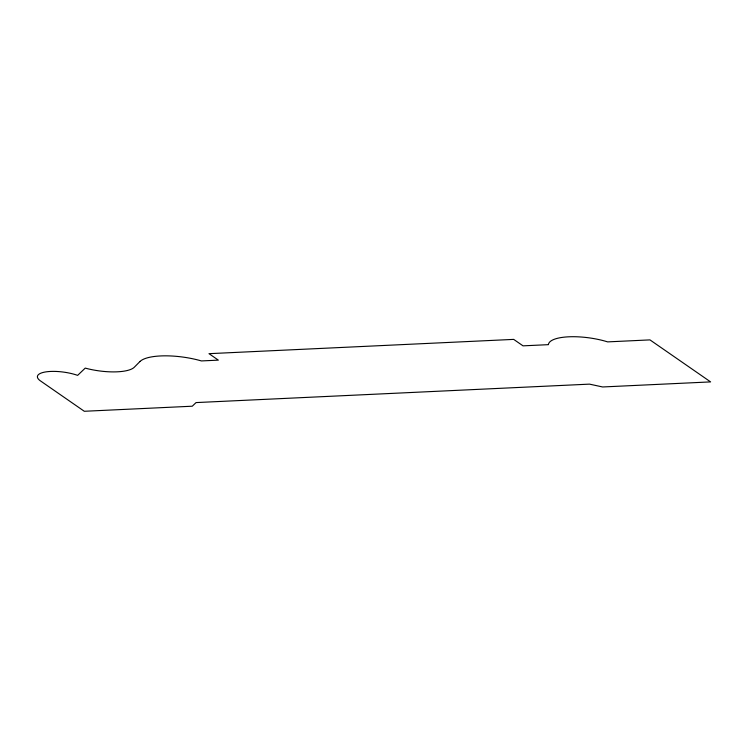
<?xml version="1.0" encoding="UTF-8"?>
<svg xmlns="http://www.w3.org/2000/svg" width="748" height="748" viewBox="0 0 748 748"><rect width="100%" height="100%" fill="white"/><g stroke="black" fill="none" stroke-linecap="round" stroke-linejoin="round"><path stroke-width="1.12" d="M139.932 361.555L134.322 367.212A35.586 10.94 7.9 0 1 85.244 368.1L77.642 375.365A25.619 7.873 7.9 0 0 46.413 371.812A25.619 7.873 7.9 0 0 39.99 380.573L84.3 411.278L192.264 406.211L196.07 402.583L589.508 384.135L602.636 386.968L710.6 381.901L649.965 339.891L607.647 341.883A39.597 12.174 7.9 0 0 548.406 344.66L523.02 345.847L513.689 339.386L209.001 353.673L218.332 360.134L201.399 360.929A43.375 13.333 7.9 0 0 139.932 361.555"/></g></svg>
